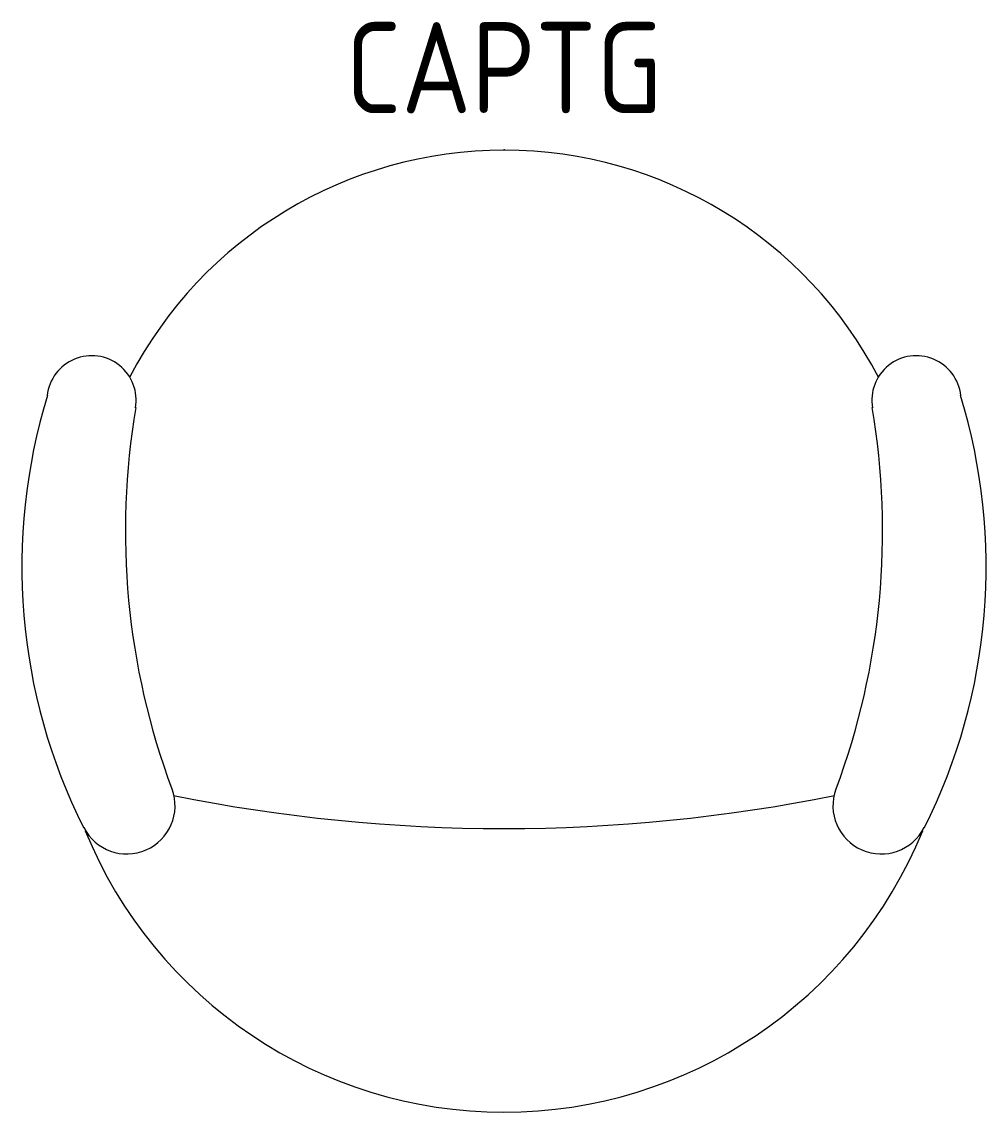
# Model space of a CAD drawing. Extents: x -13.2 to 13.2, y -26.4 to 3.5.
import ezdxf
from ezdxf.enums import TextEntityAlignment as Align

# ---------------------------------------------------------------- set-up
doc = ezdxf.new("R2010")
doc.units = 0
doc.header["$LTSCALE"] = 0.375
doc.header["$MEASUREMENT"] = 0
doc.layers.add('A-FURN-P-SEAT', color=1, linetype='Continuous')
doc.layers.add('A-FURN-P-SEAT-T', color=7, linetype='Continuous')
doc.styles.add('Notes', font='architxt.shx')

msp = doc.modelspace()

# ---------------------------------------------------------------- linework, layer by layer
at = {"layer": 'A-FURN-P-SEAT'}
for centre, radius, start, end in [((0, -11.59375), 11.58058, 27.433077, 152.42216), ((-11.3125, -6.875), 1.22418, 350.32685, 173.643011), ((11.3125, -6.875), 1.22418, 6.356983, 189.673151), ((2.75, -11.4375), 15.97624, 162.918849, 206.63247), ((-2.75, -11.4375), 15.97624, 333.367545, 17.081144), ((9.84375, -10.46875), 20.22851, 170.326763, 200.430016), ((-9.84375, -10.46875), 20.22851, 339.569985, 9.673233), ((-10.34375, -18), 1.32054, 206.634778, 20.43204), ((10.34375, -18), 1.32054, 159.567959, 333.365223), ((0, 27.25), 45.87277, 258.597874, 281.403138), ((0, -14), 12.4046, 202.194964, 337.786514)]:
    msp.add_arc(centre, radius, start, end, dxfattribs=at)
msp.add_point((0, 0), dxfattribs=at)

# ---------------------------------------------------------------- texts
at = {"layer": 'A-FURN-P-SEAT-T', "style": 'Notes'}
msp.add_attdef('CAPTG', text='MIGRATIONS', height=2.5, dxfattribs=at).set_placement((0, 1), align=Align.CENTER)
at = {"layer": 'A-FURN-P-SEAT-T', "style": 'Notes', "flags": 1}
for tag, s in [('CAPPN', '2006'), ('CAPMG', 'STC'), ('CAPMC', 'BEC'), ('CAPQT', '1'), ('CAPDH', '0.000000'), ('CAPGC', '')]:
    msp.add_attdef(tag, (0, 0), s, height=0.001, dxfattribs=at)

doc.saveas('drawing.dxf')
